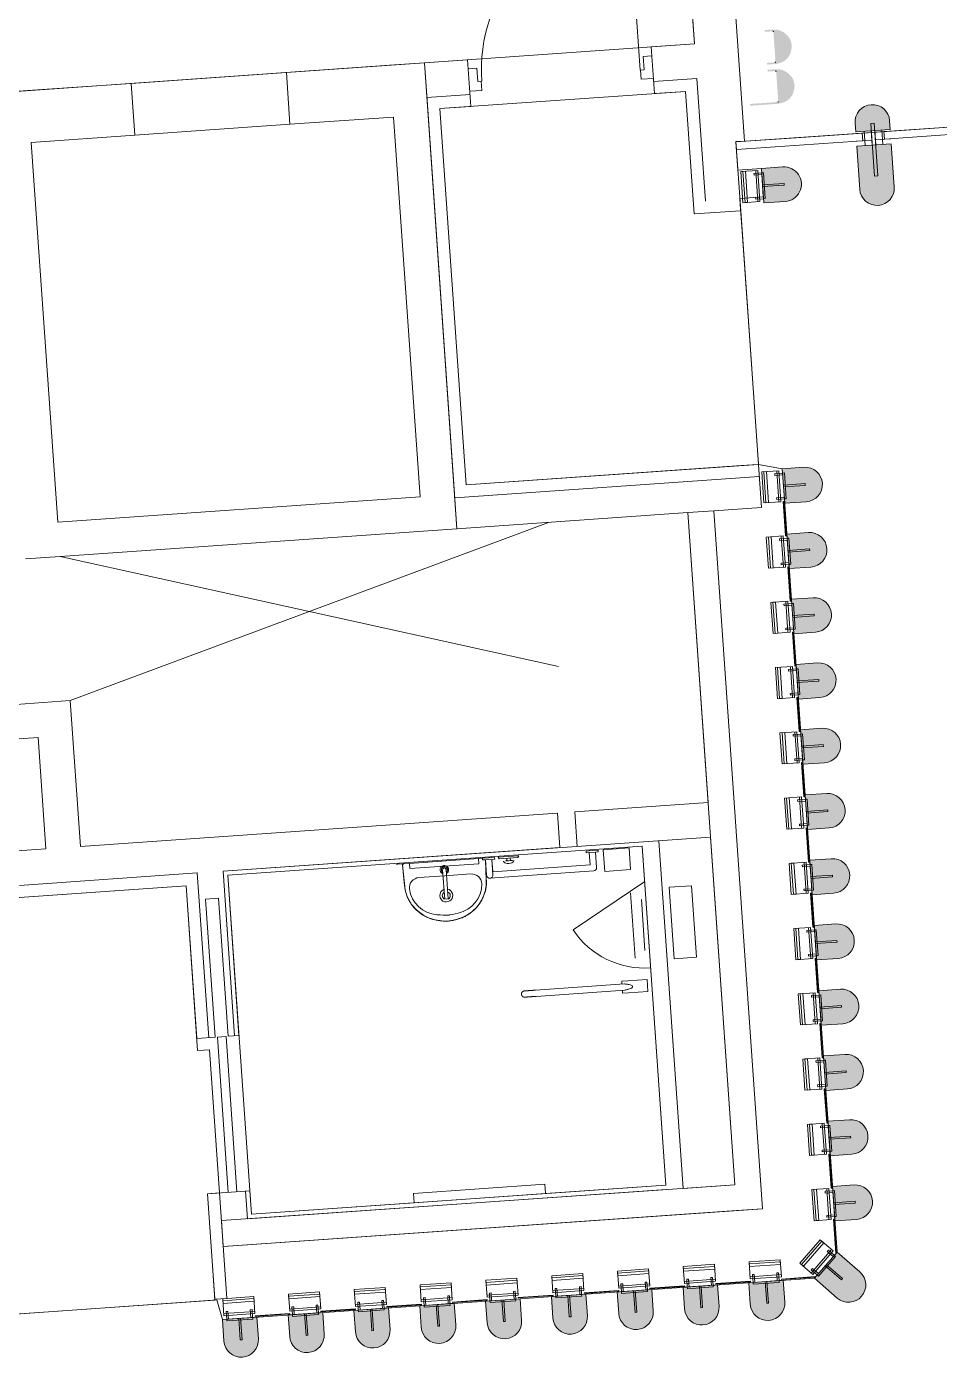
# Model space of a CAD drawing. Header units: millimetres. Extents: x 306 to 836129804, y -168137 to 818603917.
# Drawn here: x 833835342 to 833840619, y 818022615 to 818030312 of the extents above; entities that cross this region are included whole.
import ezdxf

# ---------------------------------------------------------------- set-up
doc = ezdxf.new("R2010")
doc.units = ezdxf.units.MM
doc.header["$LTSCALE"] = 3
for name, color, linetype, lineweight in [('A-010-M_LINE', 251, 'Continuous', 13), ('A-200-M_WALL_EXT', 251, 'Continuous', 13), ('A-200-M_WALL_INT', 251, 'Continuous', 13), ('A-214-M_CURT_WALL', 251, 'Continuous', 13), ('A-215-M_CURT_PANEL', 251, 'Continuous', 13), ('A-325-M_DOOR', 251, 'Continuous', 13), ('A-810-M_ROOMS', 251, 'Continuous', 13), ('M-520-M_DRAINAGE_FW', 253, 'Continuous', 5), ('Z-060-M_DETAIL', 253, 'Continuous', 5), ('Z-060-M_LINE_MEDIUM', 253, 'Continuous', 9)]:
    doc.layers.add(name, color=color, linetype=linetype, lineweight=lineweight)
doc.layers.add('UAJ-00XREF', color=7, linetype='Continuous')

# ---------------------------------------------------------------- blocks, each defined once
blk = doc.blocks.new('System Panel - ARC_Glazed-33853687-0300')
at = {"layer": 'A-215-M_CURT_PANEL', "lineweight": 9}
for p, q in [((-397.5, 0), (387.5, 0)), ((-397.5, -44), (-397.5, 0)), ((387.5, -44), (387.5, 0)), ((387.5, -44), (-397.5, -44))]:
    blk.add_line(p, q, dxfattribs=at)
blk = doc.blocks.new('System Panel - ARC_Glazed-27541360-0300')
at = {"layer": 'A-215-M_CURT_PANEL', "lineweight": 9}
for p, q in [((-365, 0), (365, 0)), ((-365, -44), (-365, 0)), ((365, -44), (365, 0)), ((365, -44), (-365, -44))]:
    blk.add_line(p, q, dxfattribs=at)
blk = doc.blocks.new('ARC_DOOR_TIMBER_T10-TI-I - 900x2500mm-38939616-0300')
at = {"layer": 'A-325-M_DOOR'}
blk.add_line((459, -29), (459, 889), dxfattribs=at)
at = {"layer": 'A-325-M_DOOR', "lineweight": 9}
for p, q in [((-532, 48), (-482, 48)), ((-482, 48), (-482, -29)), ((482, 48), (532, 48)), ((482, -29), (482, 48)), ((-482, -29), (-462, -29)), ((-462, -29), (-462, -82)), ((462, -82), (462, -29)), ((462, -29), (482, -29)), ((-462, -82), (-532, -82)), ((532, -82), (462, -82))]:
    blk.add_line(p, q, dxfattribs=at)
at = {"layer": 'A-325-M_DOOR'}
blk.add_arc((459, -29), 918, 90, 180, dxfattribs=at)
blk = doc.blocks.new('ARC_CWP_PERFORATED METAL_STRAIGHT - ARC_CWP_PERFORATED METAL_STRAIGHT-39453977-0300')
at = {"layer": 'A-215-M_CURT_PANEL', "lineweight": 9}
for p, q in [((-98, 8), (100, 8)), ((100, 5), (-95, 5)), ((100, 5), (100, 8))]:
    blk.add_line(p, q, dxfattribs=at)
blk = doc.blocks.new('Circular Mullion - ARC_CW_CERAMIC MULLION-30650210-0300')
at = {"layer": 'Z-060-M_LINE_MEDIUM', "lineweight": 18}
h = blk.add_hatch(color=256, dxfattribs=at)
h.paths.add_polyline_path([(0, 160), (27.6, 155.9), (50, 146.6), (76.1, 123.7), (86.6, 110), (96.6, 85.9), (100, 46.2), (100, 10), (-100, 10), (-100, 60), (-93.3, 93.9), (-86.6, 110), (-70.7, 130.7), (-50, 146.6), (-17.3, 157.7), (-10, 158.7)], flags=0)
h.paths.add_polyline_path([(-17.4, -73.5), (100, -73.5), (100, -323.5), (93.2, -357.6), (86.6, -373.5), (70.7, -394.2), (44.6, -412.3), (20.7, -420.8), (0, -423.5), (-25.9, -420.1), (-50, -410.1), (-75.6, -387.8), (-86.6, -373.5), (-96.6, -349.4), (-100, -323.5), (-100, -73.5), (-45.5, -73.5)], flags=0)
at = {"layer": 'Z-060-M_DETAIL', "lineweight": 18}
for p, q in [((-100, 60), (-100, 10)), ((-100, 10), (100, 10)), ((100, 10), (100, 60)), ((100, -73.5), (-100, -73.5)), ((-100, -73.5), (-100, -323.5)), ((100, -323.5), (100, -73.5))]:
    blk.add_line(p, q, dxfattribs=at)
for centre, start, end in [((0, 60), 0, 180), ((0, -323.5), 180, 360)]:
    blk.add_arc(centre, 100, start, end, dxfattribs=at)
at = {"layer": 'Z-060-M_LINE_MEDIUM'}
for p, q in [((-63, 0), (-100, 0)), ((-63, -44), (-63, 0)), ((-51.7, 10), (-51.7, -73.5)), ((-10, 52.5), (-10, -252.5)), ((10, 52.5), (-10, 52.5)), ((10, -252.5), (10, 52.5)), ((51.7, 10), (51.7, -73.5)), ((63, 0), (100, 0)), ((63, -44), (63, 0)), ((-63, -44), (-100, -44)), ((63, -44), (100, -44)), ((-10, -252.5), (10, -252.5))]:
    blk.add_line(p, q, dxfattribs=at)
blk = doc.blocks.new('Circular Mullion - CERAMIC_MULLIONS-V93-0300')
at = {"layer": 'Z-060-M_DETAIL'}
h = blk.add_hatch(dxfattribs=at)
h.set_pattern_fill('FP_54', color=256, style=0, pattern_type=2)
h.set_pattern_definition([(310, (-43880.4, 107574.6), (-378.663, -1413.188), [152.4, -1676.4]), (5, (-43880.4, 107574.6), (-543.072, 1456.275), [121.92, -1341.12]), (259.549, (-43758.9, 107585.2), (-1597.993, -889.342), [129.52, -1424.721]), (313.816, (-43880.4, 107168.2), (-425.657, -2152.884), [228.6, -2514.6]), (263.364, (-43699.7, 107196.2), (-2302.92, -1490.54), [194.28, -2137.08]), (8.816, (-43880.4, 107168.2), (1210.45, 2461.697), [182.88, -2011.68]), (339, (-43677.2, 107269.8), (353.941, -1419.581), [152.4, -1676.4]), (34, (-43677.2, 107269.8), (-1180.998, 1010.4), [121.92, -1341.12]), (288.549, (-43576.1, 107338), (-966.475, -1552.558), [129.52, -1424.721]), (322.5, (-43880.4, 107574.6), (659.7864, 151.2082), [67.056, -1257.808, 67.056, -2640.584]), (322.5, (-43880.4, 107574.6), (659.7864, 151.2082), [-1391.92, -1294.384, 67.056, -1279.144]), (352.5, (-43880.4, 107574.6), (723.772, 635.782), [67.056, -709.168, 67.056, -1740.408]), (352.5, (-43880.4, 107574.6), (723.772, 635.782), [-843.28, -1227.328, 67.056, -446.024]), (32.5, (-44333.5, 107574.6), (499.9629, 963.7279), [67.056, -440.944, 67.056, -3621.024]), (32.5, (-44333.5, 107574.6), (499.9629, 963.7279), [-575.056, -1517.904, 67.056, -2036.064]), (42.5, (-44536.7, 107574.6), (-99.357, 1198.254), [67.056, -593.344, 67.056, -2479.04]), (42.5, (-44536.7, 107574.6), (-99.357, 1198.254), [-727.456, -985.52, 67.056, -1426.464])])
h.paths.add_polyline_path([(10, 73.5), (10, -10), (-10, -10), (-10, 73.5)], flags=0)
at = {"layer": 'A-214-M_CURT_WALL', "lineweight": 9}
for p, q in [((-10, 73.5), (-10, -10)), ((10, -10), (10, 73.5))]:
    blk.add_line(p, q, dxfattribs=at)
blk = doc.blocks.new('ARC_CWP_PERFORATED METAL_STRAIGHT - ARC_CWP_PERFORATED METAL_STRAIGHT-V7-0300')
at = {"layer": 'A-215-M_CURT_PANEL', "lineweight": 9}
for p, q in [((-98, -8), (100, -8)), ((100, -5), (-95, -5)), ((100, -5), (100, -8))]:
    blk.add_line(p, q, dxfattribs=at)
blk = doc.blocks.new('ARC_DOOR_FOLDING_F2-TI - 900x2500mm-39066871-0300')
at = {"layer": 'A-325-M_DOOR', "lineweight": 9}
for p, q in [((-450, 25), (450, 25)), ((-450, -25), (-450, 25)), ((450, -25), (-450, -25))]:
    blk.add_line(p, q, dxfattribs=at)
blk = doc.blocks.new('Circular Mullion - Type A_150mm Profile-25928163-0300')
at = {"layer": 'A-214-M_CURT_WALL'}
blk.add_hatch(color=256, dxfattribs=at).paths.add_polyline_path([(-100, 0), (-90, 0), (-90, -49.5), (90, -49.5), (90, 0), (100, 0), (99.3, -55.5), (93.7, -82.9), (86.6, -100), (70.7, -120.7), (50, -136.6), (18, -147.6), (-7.1, -149.1), (-25.9, -146.6), (-50, -136.6), (-73.9, -116.5), (-90, -91.8), (-96.6, -75.9), (-100, -34.4), (-100, -16)], flags=0)
blk = doc.blocks.new('Circular Mullion - CERAMIC TUBES 150mm-V183-0300')
at = {"layer": 'A-214-M_CURT_WALL', "lineweight": 9}
for centre, start, end in [((-87, -46.5), 180, 270), ((87, -46.5), 270, 0)]:
    blk.add_arc(centre, 3, start, end, dxfattribs=at)
blk = doc.blocks.new('Circular Mullion - Type A_150mm Profile-28038416-0300')
at = {"layer": 'A-214-M_CURT_WALL'}
blk.add_hatch(color=256, dxfattribs=at).paths.add_polyline_path([(-100, -16), (-100, 0), (-90, 0), (-90, -49.5), (90, -49.5), (90, 115), (100, 115), (100, -50), (93.7, -82.9), (86.6, -100), (70.7, -120.7), (50, -136.6), (18, -147.6), (0, -150), (-25.9, -146.6), (-50, -136.6), (-73.9, -116.5), (-90, -91.8), (-96.6, -75.9), (-100, -49.5), (-100, -19.7)], flags=0)
blk = doc.blocks.new('Circular Mullion - CERAMIC TUBES 150mm_End Cap_Left_-V191-0300')
at = {"layer": 'A-214-M_CURT_WALL', "lineweight": 9}
for centre, start, end in [((-87, -46.5), 180, 270), ((87, -46.5), 270, 0)]:
    blk.add_arc(centre, 3, start, end, dxfattribs=at)
blk = doc.blocks.new('ARC_CWP_PERFORATED METAL_STRAIGHT - ARC_CWP_PERFORATED METAL_STRAIGHT-39917925-0300')
at = {"layer": 'A-215-M_CURT_PANEL', "lineweight": 9}
for p, q in [((100.7, -5), (-100.7, -5)), ((-100.7, -5), (-100.7, -8)), ((-100.7, -8), (100.7, -8)), ((100.7, -5), (100.7, -8))]:
    blk.add_line(p, q, dxfattribs=at)
blk = doc.blocks.new('Circular Mullion - ARC_225mm CERAMIC MULLION-27539017-0300')
at = {"layer": 'Z-060-M_DETAIL', "lineweight": 9}
blk.add_hatch(color=256, dxfattribs=at).paths.add_polyline_path([(100, -125), (96.6, -150.9), (86.6, -175), (70.7, -195.7), (50, -211.6), (25.9, -221.6), (0, -225), (-25.9, -221.6), (-50, -211.6), (-70.7, -195.7), (-86.6, -175), (-96.6, -150.9), (-100, -125), (-100, 0), (100, 0)], flags=0)
at = {"layer": 'Z-060-M_DETAIL'}
for p, q in [((-90, 120), (90, 120)), ((-90, 21.5), (-90, 120)), ((90, 108), (-90, 108)), ((-90, 108), (-90, 92.6)), ((-90, 92.6), (90, 92.6)), ((90, 120), (90, 21.5)), ((90, 92.6), (90, 108)), ((90, 33.5), (-90, 33.5)), ((90, 21.5), (-90, 21.5)), ((-75, 45), (-65, 45)), ((-75, 0), (-75, 45)), ((-65, 45), (-65, 0)), ((65, 45), (75, 45)), ((65, 0), (65, 45)), ((75, 45), (75, 0)), ((-75, 0), (-75, -10)), ((-65, 0), (-75, 0)), ((-75, -10), (75, -10)), ((-5, -125), (-5, 0)), ((5, -125), (5, 0)), ((75, 0), (65, 0)), ((75, -10), (75, 0)), ((5, -125), (-5, -125))]:
    blk.add_line(p, q, dxfattribs=at)
at = {"layer": 'Z-060-M_LINE_MEDIUM'}
for p, q in [((100, 0), (-100, 0)), ((-100, 0), (-100, -125)), ((100, -125), (100, 0))]:
    blk.add_line(p, q, dxfattribs=at)
blk.add_arc((0, -125), 100, 180, 360, dxfattribs=at)
blk = doc.blocks.new('ARC_CWP_PERFORATED METAL_STRAIGHT - ARC_CWP_PERFORATED METAL_STRAIGHT-39695256-0300')
at = {"layer": 'A-215-M_CURT_PANEL', "lineweight": 9}
for p, q in [((-99, 5), (-99, 8)), ((-99, 8), (99, 8)), ((99, 5), (-99, 5)), ((99, 5), (99, 8))]:
    blk.add_line(p, q, dxfattribs=at)
blk = doc.blocks.new('Circular Mullion - Perforated Mesh-26022574-0300')
at = {"layer": 'A-214-M_CURT_WALL'}
blk.add_hatch(color=256, dxfattribs=at).paths.add_polyline_path([(70.7, -245.7), (86.6, -225), (97.1, -197.1), (100, -175), (100, 0), (-100, 0), (-100, -175), (-96.6, -200.9), (-86.6, -225), (-70.7, -245.7), (-50, -261.6), (-25.9, -271.6), (0, -275), (25.9, -271.6), (50, -261.6)], flags=0)
at = {"layer": 'Z-060-M_DETAIL'}
for p, q in [((-90, 120), (90, 120)), ((-90, 21.5), (-90, 120)), ((90, 108), (-90, 108)), ((-90, 108), (-90, 92.6)), ((-90, 92.6), (90, 92.6)), ((90, 120), (90, 21.5)), ((90, 92.6), (90, 108)), ((-100, 0), (-100, -175)), ((100, 0), (-100, 0)), ((90, 33.5), (-90, 33.5)), ((90, 21.5), (-90, 21.5)), ((-75, 45), (-65, 45)), ((-75, 0), (-75, 45)), ((-65, 45), (-65, 0)), ((65, 45), (75, 45)), ((65, 0), (65, 45)), ((75, 45), (75, 0)), ((-75, 0), (-75, -10)), ((-65, 0), (-75, 0)), ((-75, -10), (75, -10)), ((-5, -125), (-5, 0)), ((5, -125), (5, 0)), ((75, 0), (65, 0)), ((75, -10), (75, 0)), ((100, -175), (100, 0)), ((5, -125), (-5, -125))]:
    blk.add_line(p, q, dxfattribs=at)
blk.add_arc((0, -175), 100, 180, 360, dxfattribs=at)
blk = doc.blocks.new('ARC_TFP_WC_UNISEX ACCESSIBLE_1 - WC_U_ACCESSIBLE-38044895-0300')
at = {"layer": 'M-520-M_DRAINAGE_FW'}
for p, q in [((-132.5, 220), (282.5, 220)), ((-132.5, 220), (-132.5, 90)), ((282.5, 220), (282.5, 90)), ((282.5, 90), (-132.5, 90)), ((222.5, -75), (-72.5, -75)), ((-115, -134.5), (263.1, -134.5)), ((-365, -770), (-375, -765)), ((-375, -885), (-375, -765)), ((-365, -770), (-365, -880)), ((-350, -815), (-365, -815)), ((-365, -835), (-350, -835)), ((-350, -825), (-350, -800.7)), ((-350, -807.4), (-350, -815.9)), ((-350, -816.3), (-350, -816.3)), ((-350, -833.7), (-350, -825)), ((-350, -842.6), (-350, -825)), ((-365, -880), (-375, -885)), ((-375, -998.8), (-375, -973.8)), ((-375, -998.8), (-375, -973.8)), ((-375, -998.8), (-375, -973.8)), ((-365, -959.1), (-223.2, -963.2)), ((-365, -959.1), (-247.7, -962.2)), ((-223.2, -963.2), (-184.3, -971.8)), ((-184.3, -971.8), (-136.4, -995.2)), ((-136.4, -995.2), (-99.3, -1023.8)), ((-289.1, -1198.9), (-289.1, -1048.4)), ((-99.3, -1023.8), (-67.9, -1060.9)), ((-67.9, -1060.9), (-52.4, -1087.8)), ((-52.4, -1087.8), (-40.9, -1116.2)), ((-40.9, -1116.2), (-32.3, -1151.6)), ((-32.3, -1151.6), (-26.5, -1196.2)), ((-324.3, -1189.6), (-154.3, -1189.6)), ((-154.3, -1209.6), (-324.3, -1209.6)), ((-289.1, -1349.1), (-289.1, -1198.9)), ((-154.3, -1189.6), (-154.3, -1209.6)), ((-26.5, -1201.3), (-32.3, -1245.9)), ((-26.5, -1196.2), (-26.5, -1201.3)), ((-40.9, -1281.3), (-52.4, -1309.7)), ((-32.3, -1245.9), (-40.9, -1281.3)), ((-99.3, -1373.7), (-136.4, -1402.3)), ((-67.9, -1336.6), (-99.3, -1373.7)), ((-52.4, -1309.7), (-67.9, -1336.6)), ((-375, -1433.5), (-375, -1398.8)), ((-375, -1433.5), (-375, -1398.8)), ((-375, -1468.5), (-375, -1398.8)), ((-370, -1438.5), (-375, -1433.5)), ((-224.8, -1434.4), (-370, -1438.5)), ((-247.7, -1435.3), (-369.9, -1438.5)), ((-183.2, -1425.1), (-224.8, -1434.4)), ((-136.4, -1402.3), (-183.2, -1425.1))]:
    blk.add_line(p, q, dxfattribs=at)
at = {"layer": 'M-520-M_DRAINAGE_FW', "flags": 128}
for points in [[(-350, -795), (-348.3, -795.2), (-346.6, -795.8), (-344.9, -796.8), (-343.3, -798.2), (-340.3, -802.2), (-337.6, -808), (-335.7, -815.8), (-335, -825)], [(-350, -855), (-348.3, -854.8), (-346.6, -854.2), (-344.9, -853.2), (-343.3, -851.8), (-340.3, -847.8), (-337.6, -842), (-335.7, -834.2), (-335, -825)]]:
    blk.add_lwpolyline(points, dxfattribs=at)
at = {"layer": 'M-520-M_DRAINAGE_FW'}
for centre, radius, start, end in [((-323.7, -1199.6), 24.5, 165.10789, 335.91049), ((-323.7, -1199.6), 24.5, 90, 150.86431), ((-323.7, -1199.6), 17.5, 90, 325.1501), ((-324.3, -1199.6), 10, 90, 270), ((-323.7, -1199.6), 24.5, 24.08951, 90), ((-323.7, -1199.6), 17.5, 34.8499, 90), ((-175, -1198.9), 37.5, 343.30148, 165.71848), ((-175, -1198.9), 37.5, 196.69852, 343.30148), ((-174.1, -1198.9), 23, 23.71823, 156.28177), ((-174.1, -1198.9), 23, 207.93831, 332.06169)]:
    blk.add_arc(centre, radius, start, end, dxfattribs=at)
for points in [[(-374.6, -925.6), (-374.9, -925.7), (-375.2, -925.9), (-375.5, -926.2)], [(-68.1, -1136.8), (-80.1, -1056.2), (-146.3, -994.6), (-227.6, -988.5)], [(-61, -1208.6), (-61, -1184.5), (-63.4, -1160.5), (-68.1, -1136.8)], [(-34, -1142.3), (-31.9, -1151.6), (-28.4, -1170.3), (-26.8, -1189.2), (-26.5, -1198.8)], [(-61, -1188.9), (-61, -1213), (-63.4, -1237), (-68.1, -1260.7)], [(-26.5, -1198.8), (-26.8, -1208.3), (-28.4, -1227.2), (-31.9, -1245.9), (-34, -1255.2)], [(-68.1, -1260.7), (-80.1, -1341.3), (-146.3, -1402.9), (-227.6, -1409)]]:
    blk.add_open_spline(points, degree=3, dxfattribs=at)
for points, knots in [([(-227.6, -988.5), (-243.8, -988.1), (-259.4, -994.2), (-271, -1005.5), (-282.6, -1016.7), (-289.1, -1032.2), (-289.1, -1048.4)], [3, 3, 3, 3, 4, 4, 4, 5, 5, 5, 5]), ([(-247.7, -962.2), (-238.9, -962.5), (-221.7, -964), (-201, -968.1), (-184.9, -972.8), (-173.1, -977), (-161.5, -981.8), (-150.3, -987.2), (-139.5, -993.2), (-129, -999.8), (-118.9, -1007), (-109.3, -1014.7), (-100.1, -1022.9), (-91.3, -1031.7), (-82.9, -1040.9), (-75.2, -1050.5), (-68, -1060.6), (-61.2, -1071.2), (-55.1, -1082.2), (-47.7, -1097.2), (-40.2, -1116.9), (-35.8, -1133.7), (-34, -1142.3)], [-1, -1, -1, -1, -0.916667, -0.833333, -0.791667, -0.75, -0.708333, -0.666667, -0.625, -0.583333, -0.541667, -0.5, -0.458333, -0.416667, -0.375, -0.333333, -0.291667, -0.25, -0.208333, -0.166667, -0.083333, 0, 0, 0, 0]), ([(-34, -1255.2), (-35.8, -1263.8), (-40.2, -1280.6), (-47.7, -1300.3), (-55.1, -1315.3), (-61.2, -1326.3), (-68, -1336.9), (-75.2, -1347), (-82.9, -1356.6), (-91.3, -1365.8), (-100.1, -1374.6), (-109.3, -1382.8), (-118.9, -1390.5), (-129, -1397.7), (-139.5, -1404.3), (-150.3, -1410.3), (-161.5, -1415.7), (-173.1, -1420.5), (-184.9, -1424.7), (-201, -1429.4), (-221.7, -1433.5), (-238.9, -1435), (-247.7, -1435.3)], [-1, -1, -1, -1, -0.916667, -0.833333, -0.791667, -0.75, -0.708333, -0.666667, -0.625, -0.583333, -0.541667, -0.5, -0.458333, -0.416667, -0.375, -0.333333, -0.291667, -0.25, -0.208333, -0.166667, -0.083333, 0, 0, 0, 0]), ([(-227.6, -1409), (-243.8, -1409.4), (-259.4, -1403.3), (-271, -1392), (-282.6, -1380.8), (-289.1, -1365.3), (-289.1, -1349.1)], [3, 3, 3, 3, 4, 4, 4, 5, 5, 5, 5]), ([(-369.9, -1438.5), (-371, -1438.5), (-372.5, -1438), (-373.9, -1436.7), (-374.7, -1435.4), (-375, -1434.3), (-375, -1433.5)], [-1, -1, -1, -1, -0.571429, -0.428571, -0.285714, 0, 0, 0, 0]), ([(-372.2, -1471.2), (-373, -1471.2), (-373.7, -1470.9), (-374.2, -1470.4), (-374.7, -1469.9), (-375, -1469.2), (-375, -1468.5)], [3, 3, 3, 3, 4, 4, 4, 5, 5, 5, 5])]:
    blk.add_open_spline(points, degree=3, knots=knots, dxfattribs=at)
blk = doc.blocks.new('ARC_WC_GRABRAIL_FOLDING - GB2a-27630873-0300')
at = {"layer": 'M-520-M_DRAINAGE_FW'}
for p, q in [((-890.9, -111.6), (-890.9, 0)), ((-820.7, 0), (-890.9, 0)), ((-820.7, 0), (-820.7, -111.6)), ((-890.9, -146.1), (-890.9, -111.6)), ((-890.9, -146.4), (-873, -146.4)), ((-873.8, -132.4), (-873.8, -647)), ((-838.6, -146.4), (-820.7, -146.4)), ((-837.8, -647), (-837.8, -132.4)), ((-820.7, -111.6), (-820.7, -146.1))]:
    blk.add_line(p, q, dxfattribs=at)
at = {"layer": 'M-520-M_DRAINAGE_FW', "flags": 128}
for points in [[(-842, -111.6), (-843.7, -104.6), (-845.6, -98.6), (-847.6, -93.6), (-849.9, -89.8), (-852.2, -87.2), (-854.6, -85.9), (-857, -85.9), (-859.4, -87.2), (-861.7, -89.8), (-863.9, -93.6), (-866, -98.6), (-867.9, -104.6), (-869.6, -111.6)], [(-873.8, -647), (-873.8, -649.6), (-873.8, -652.2), (-873.8, -654.8), (-873.8, -657.4), (-873.8, -659.9), (-873.8, -662.4), (-873.8, -665), (-873.8, -667.4), (-873.8, -669.9), (-873.8, -672.3), (-873.8, -674.7), (-873.8, -677), (-873.8, -679.3), (-873.8, -681.5), (-873.8, -683.7), (-873.8, -685.8), (-873.8, -687.9), (-873.8, -689.9), (-873.8, -691.8), (-873.8, -693.6), (-873.8, -695.4), (-873.8, -697.1), (-873.8, -698.7), (-873.8, -700.2), (-873.8, -701.7), (-873.8, -703.1), (-873.8, -704.3), (-873.8, -705.5), (-873.8, -706.6), (-873.8, -707.6), (-873.8, -708.5), (-873.8, -709.3), (-873.8, -710), (-873.8, -710.6), (-873.8, -711.1), (-873.8, -711.4), (-873.8, -711.7), (-873.8, -711.9), (-873.8, -712)], [(-873.8, -712), (-873.8, -711.9), (-873.8, -711.8), (-873.8, -711.5), (-873.8, -711.2), (-873.8, -710.7), (-873.8, -710.1), (-873.8, -709.5), (-873.8, -708.7), (-873.8, -707.8), (-873.8, -706.9), (-873.8, -705.8), (-873.8, -704.7), (-873.8, -703.4), (-873.8, -702.1), (-873.8, -700.6), (-873.8, -699.1), (-873.8, -697.5), (-873.8, -695.9), (-873.8, -694.1), (-873.8, -692.3), (-873.8, -690.4), (-873.8, -688.4), (-873.8, -686.4), (-873.8, -684.3), (-873.8, -682.1), (-873.8, -679.9), (-873.8, -677.6), (-873.8, -675.3), (-873.8, -673), (-873.8, -670.6), (-873.8, -668.1), (-873.8, -665.6), (-873.8, -663.1), (-873.8, -660.6), (-873.8, -658), (-873.8, -655.5), (-873.8, -652.9), (-873.8, -650.3), (-873.8, -647.7), (-873.8, -647)], [(-837.8, -647), (-837.8, -649.6), (-837.8, -652.2), (-837.8, -654.8), (-837.8, -657.4), (-837.8, -659.9), (-837.8, -662.4), (-837.8, -665), (-837.8, -667.4), (-837.8, -669.9), (-837.8, -672.3), (-837.8, -674.7), (-837.8, -677), (-837.8, -679.3), (-837.8, -681.5), (-837.8, -683.7), (-837.8, -685.8), (-837.8, -687.9), (-837.8, -689.9), (-837.8, -691.8), (-837.8, -693.6), (-837.8, -695.4), (-837.8, -697.1), (-837.8, -698.7), (-837.8, -700.2), (-837.8, -701.7), (-837.8, -703.1), (-837.8, -704.3), (-837.8, -705.5), (-837.8, -706.6), (-837.8, -707.6), (-837.8, -708.5), (-837.8, -709.3), (-837.8, -710), (-837.8, -710.6), (-837.8, -711.1), (-837.8, -711.4), (-837.8, -711.7), (-837.8, -711.9), (-837.8, -712)], [(-837.8, -712), (-837.8, -711.9), (-837.8, -711.8), (-837.8, -711.5), (-837.8, -711.2), (-837.8, -710.7), (-837.8, -710.1), (-837.8, -709.5), (-837.8, -708.7), (-837.8, -707.8), (-837.8, -706.9), (-837.8, -705.8), (-837.8, -704.7), (-837.8, -703.4), (-837.8, -702.1), (-837.8, -700.6), (-837.8, -699.1), (-837.8, -697.5), (-837.8, -695.9), (-837.8, -694.1), (-837.8, -692.3), (-837.8, -690.4), (-837.8, -688.4), (-837.8, -686.4), (-837.8, -684.3), (-837.8, -682.1), (-837.8, -679.9), (-837.8, -677.6), (-837.8, -675.3), (-837.8, -673), (-837.8, -670.6), (-837.8, -668.1), (-837.8, -665.6), (-837.8, -663.1), (-837.8, -660.6), (-837.8, -658), (-837.8, -655.5), (-837.8, -652.9), (-837.8, -650.3), (-837.8, -647.7), (-837.8, -647)], [(-837.8, -712), (-837.8, -712.7), (-837.9, -713.4), (-837.9, -714.2), (-838, -714.9), (-838.2, -715.6), (-838.3, -716.3), (-838.5, -717), (-838.7, -717.7), (-838.9, -718.3), (-839.2, -719), (-839.5, -719.7), (-839.8, -720.3), (-840.2, -720.9), (-840.5, -721.6), (-840.9, -722.2), (-841.4, -722.7), (-841.8, -723.3), (-842.3, -723.9), (-842.7, -724.4), (-843.3, -724.9), (-843.8, -725.4), (-844.3, -725.9), (-844.9, -726.3), (-845.5, -726.7), (-846.1, -727.1), (-846.7, -727.5), (-847.3, -727.9), (-848, -728.2), (-848.6, -728.5), (-849.3, -728.8), (-849.9, -729), (-850.6, -729.2), (-851.3, -729.4), (-852, -729.6), (-852.7, -729.7), (-853.4, -729.8), (-854.2, -729.9), (-854.9, -730), (-855.6, -730), (-856.3, -730), (-857, -730), (-857.8, -729.9), (-858.5, -729.8), (-859.2, -729.7), (-859.9, -729.5), (-860.6, -729.3), (-861.3, -729.1), (-862, -728.9), (-862.6, -728.7), (-863.3, -728.4), (-863.9, -728.1), (-864.6, -727.7), (-865.2, -727.4), (-865.8, -727), (-866.4, -726.6), (-867, -726.1), (-867.5, -725.7), (-868.1, -725.2), (-868.6, -724.7), (-869.1, -724.2), (-869.5, -723.6), (-870, -723.1), (-870.4, -722.5), (-870.8, -721.9), (-871.2, -721.3), (-871.6, -720.7), (-871.9, -720), (-872.2, -719.4), (-872.5, -718.7), (-872.8, -718), (-873, -717.3), (-873.2, -716.7), (-873.4, -716), (-873.5, -715.2), (-873.6, -714.5), (-873.7, -713.8), (-873.8, -713.1), (-873.8, -712.4), (-873.8, -712)]]:
    blk.add_lwpolyline(points, dxfattribs=at)
at = {"layer": 'M-520-M_DRAINAGE_FW'}
for points in [[(-869.6, -111.6), (-870.2, -114.2), (-871.4, -119.2), (-873.2, -126.2), (-873.8, -130.4), (-873.8, -132.4)], [(-837.8, -132.4), (-837.8, -130.4), (-838.4, -126.2), (-840.2, -119.2), (-841.4, -114.2), (-842, -111.6)]]:
    blk.add_open_spline(points, degree=3, dxfattribs=at)
blk = doc.blocks.new('ARC_WC_GRABRAIL_FIXED_JOINED accessible - GR2b-33059181-0300')
at = {"layer": 'M-520-M_DRAINAGE_FW'}
for p, q in [((-890.8, 0), (-890.8, -10)), ((-889.6, 0), (-890.8, 0)), ((-890.8, 0), (-820.8, 0)), ((-820.8, 0), (-822, 0)), ((-820.8, -10), (-820.8, 0)), ((-290.8, 0), (-290.8, -10)), ((-289.6, 0), (-255.8, 0)), ((-255.8, 0), (-222, 0)), ((-220.8, -10), (-220.8, 0)), ((-873.8, -10), (-890.8, -10)), ((-890.8, -10), (-889.6, -10)), ((-873.8, -10), (-837.4, -10)), ((-873.8, -100), (-873.8, -10)), ((-837.8, -100), (-837.8, -10)), ((-837.4, -10), (-837.4, -81.6)), ((-820.8, -10), (-837.3, -10)), ((-822, -10), (-820.8, -10)), ((-273.3, -10), (-289.6, -10)), ((-272.9, -10), (-236.5, -10)), ((-272.9, -81.6), (-272.9, -10)), ((-236.5, -10), (-236.5, -100)), ((-222, -10), (-236.4, -10)), ((-254.5, -118), (-855.8, -118)), ((-837.4, -81.6), (-272.9, -81.6))]:
    blk.add_line(p, q, dxfattribs=at)
for centre, start, end in [((-855.8, -100), 180, 270), ((-855.8, -100), 180, 0), ((-254.5, -100), 270, 0)]:
    blk.add_arc(centre, 18, start, end, dxfattribs=at)
blk = doc.blocks.new('ARC_WC_PAPER HOLDER - PH2-27627431-0300')
at = {"layer": 'M-520-M_DRAINAGE_FW'}
for p, q in [((-780.8, 125), (-930.8, 125)), ((-930.8, 125), (-930.8, 0)), ((-780.8, 0), (-780.8, 125)), ((-930.8, 0), (-780.8, 0))]:
    blk.add_line(p, q, dxfattribs=at)
blk = doc.blocks.new('ARC_WC_MIRROR - MR2-38044893-0300')
at = {"layer": 'M-520-M_DRAINAGE_FW'}
for p, q in [((-655.8, 0), (-1055.8, 0)), ((-1055.8, 0), (-1055.8, -30)), ((-655.8, -30), (-655.8, 0)), ((-1055.8, -30), (-655.8, -30))]:
    blk.add_line(p, q, dxfattribs=at)
blk = doc.blocks.new('ARC_ACCESS_PANEL_SINGLE_TIMBER_TYPE11 - 500X300H-39249727-0300')
at = {"layer": 'A-325-M_DOOR'}
blk.add_line((375, 23.8), (125, 456.8), dxfattribs=at)
blk.add_arc((375, 23.8), 500, 120, 180, dxfattribs=at)
blk = doc.blocks.new('ARC_TFP _BABYCHANGE TABLE - ARC_TFP _JUMBO LOO ROLL-35472371-0300')
at = {"layer": 'M-520-M_DRAINAGE_FW'}
for p, q in [((-386.6, 0), (373.4, 0)), ((-386.6, -54.2), (-386.6, 0)), ((373.4, 0), (373.4, -54.2)), ((373.4, -54.2), (-386.6, -54.2))]:
    blk.add_line(p, q, dxfattribs=at)
blk = doc.blocks.new('3A35X-MAGP-P-MP-00')
at = {"layer": 'A-010-M_LINE'}
for p, q in [((834418111.4, 818027446.6), (834415346.6, 818026416.3)), ((834415288.3, 818027249.3), (834418169.7, 818026613.7))]:
    blk.add_line(p, q, dxfattribs=at)
at = {"layer": 'A-200-M_WALL_EXT', "lineweight": 13}
for p, q in [((834419067.1, 818027513.4), (834418917.5, 818027503)), ((834419189, 818023618.5), (834418917.5, 818027503)), ((834419067.1, 818027513.4), (834419349.1, 818023479.3)), ((834416221.3, 818023411), (834419189, 818023618.5)), ((834419199.5, 818023468.8), (834416231.7, 818023261.4)), ((834419349.1, 818023479.3), (834419199.5, 818023468.8)), ((834416231.7, 818023261.4), (834416221.3, 818023411))]:
    blk.add_line(p, q, dxfattribs=at)
at = {"layer": 'A-200-M_WALL_INT'}
for p, q in [((834419055.4, 818032369.7), (834419245.5, 818029651.1)), ((834418955.6, 818030212.2), (834418823.5, 818032102.9)), ((834418955.6, 818030212.2), (834418705.7, 818030194.8)), ((834418724.6, 818029925.4), (834418705.7, 818030194.8)), ((834417394.5, 818030103.1), (834417644.3, 818030120.6)), ((834417663.2, 818029851.2), (834417644.3, 818030120.6)), ((834416596.4, 818030047.3), (834417394.5, 818030103.1)), ((834416617.3, 818029748), (834416596.4, 818030047.3)), ((834417582.7, 818027409.7), (834417394.5, 818030103.1)), ((834417415.4, 818029803.8), (834417394.5, 818030103.1)), ((834415698.6, 818029984.5), (834415100.1, 818029942.7)), ((834415719.5, 818029685.3), (834415698.6, 818029984.5)), ((834418969.6, 818030012.7), (834418719.7, 818029995.2)), ((834419019.1, 818029304.4), (834418969.6, 818030012.7)), ((834415100.1, 818029942.7), (834414900.5, 818029928.7)), ((834417408.4, 818029903.6), (834417658.3, 818029921)), ((834418724.6, 818029925.4), (834418904.6, 818029938)), ((834418954.1, 818029229.7), (834418904.6, 818029938)), ((834417483.1, 818029838.6), (834417663.2, 818029851.2)), ((834417483.1, 818029838.6), (834417635.1, 818027663.9)), ((834416617.3, 818029748), (834417215.9, 818029789.9)), ((834417215.9, 818029789.9), (834417369.3, 818027595.2)), ((834417415.4, 818029803.8), (834417568.8, 818027609.2)), ((834415719.5, 818029685.3), (834415121, 818029643.4)), ((834415121, 818029643.4), (834415274.4, 818027448.8)), ((834419195.6, 818029647.6), (834419245.5, 818029651.1)), ((834419195.6, 818029647.6), (834419223.5, 818029248.6)), ((834419223.5, 818029248.6), (834418954.1, 818029229.7)), ((834417635.1, 818027663.9), (834419326, 818027782.1)), ((834419343.4, 818027532.8), (834419326, 818027782.1)), ((834417570.2, 818027589.2), (834419330.9, 818027712.3)), ((834415274.4, 818027448.8), (834417369.3, 818027595.2)), ((834417582.7, 818027409.7), (834417568.8, 818027609.2)), ((834418917.7, 818027503), (834417582.7, 818027409.7)), ((834419034.9, 818025827.1), (834418917.7, 818027503)), ((834419343.4, 818027532.8), (834419067.4, 818027513.5)), ((834419067.4, 818027513.5), (834419349.4, 818023479.1)), ((834417582.7, 818027409.7), (834415288.3, 818027249.3)), ((834415288.3, 818027249.3), (834415088.8, 818027235.3)), ((834411436.1, 818026142.9), (834415346.6, 818026416.3)), ((834415346.6, 818026416.3), (834415405.5, 818025573.4)), ((834415161, 818026202.9), (834414994.7, 818026191.2)), ((834415206, 818025559.4), (834415161, 818026202.9)), ((834418263.5, 818025773.2), (834419034.9, 818025827.1)), ((834418163.8, 818025766.2), (834415405.5, 818025573.4)), ((834418177.7, 818025566.7), (834418163.8, 818025766.2)), ((834418277.5, 818025573.7), (834418263.5, 818025773.2)), ((834416230.7, 818025430.6), (834419048.8, 818025627.6)), ((834418654.1, 818025574.9), (834416257.4, 818025407.4)), ((834418791, 818023615.5), (834418654.1, 818025574.9)), ((834418749.6, 818025606.7), (834418890, 818023597.3)), ((834419189.3, 818023618.2), (834419048.8, 818025627.6)), ((834415206, 818025559.4), (834415039.6, 818025547.8)), ((834418177.7, 818025566.7), (834416230.7, 818025430.6)), ((834416230.7, 818025430.6), (834416297.3, 818024478.7)), ((834416016.1, 818025345.4), (834415023.6, 818025276)), ((834416081.1, 818025420.1), (834415053.6, 818025348.3)), ((834416016.1, 818025345.4), (834416077.8, 818024463.3)), ((834416147.6, 818024468.2), (834416081.1, 818025420.1)), ((834416257.4, 818025407.4), (834416322.2, 818024480.4)), ((834416129.2, 818025268.9), (834416204.1, 818025274.1)), ((834416185, 818024470.8), (834416129.2, 818025268.9)), ((834416259.9, 818024476), (834416204.1, 818025274.1)), ((834416185, 818024470.8), (834416077.8, 818024463.3)), ((834416322.2, 818024480.4), (834416259.9, 818024476)), ((834416140.6, 818023565.5), (834416385, 818023582.6)), ((834416371.2, 818023421.2), (834416360, 818023580.8)), ((834416371.2, 818023421.2), (834418792.8, 818023590.5)), ((834416394.4, 818023447.9), (834416385, 818023582.6)), ((834418093.9, 818023566.7), (834418791, 818023615.5)), ((834418890, 818023597.3), (834419189.3, 818023618.2)), ((834416140.6, 818023565.5), (834416183.2, 818022956.2)), ((834416253, 818022961.1), (834416210.4, 818023570.4)), ((834416394.4, 818023447.9), (834417335.7, 818023513.7)), ((834419349.4, 818023479.1), (834416232, 818023261.1)), ((834416253, 818022961.1), (834416183.2, 818022956.2))]:
    blk.add_line(p, q, dxfattribs=at)
at = {"layer": 'A-325-M_DOOR'}
for p, q in [((834415698.6, 818029984.5), (834416596.4, 818030047.3)), ((834415719.5, 818029685.3), (834416617.3, 818029748))]:
    blk.add_line(p, q, dxfattribs=at)
at = {"layer": 'A-810-M_ROOMS', "flags": 128}
for points in [[(834418955.6, 818030212.2), (834418826.9, 818032053), (834417001.4, 818031925.4), (834416975.5, 818032294.5), (834417389.6, 818032323.4), (834417375.1, 818032530.3), (834417246.3, 818034373.2), (834414802.3, 818034202.3), (834415004.5, 818031309.4), (834415017.4, 818031124.8), (834411191.7, 818030857.4), (834411442.8, 818027266.1), (834414984.2, 818027513.7), (834414815.8, 818029922.8), (834417193.4, 818030089), (834417394.5, 818030103.1)], [(834418904.6, 818029938), (834417483.1, 818029838.6), (834417635.1, 818027663.9), (834419226.2, 818027775.2), (834419324.2, 818027782), (834419326, 818027782.1), (834419223.5, 818029248.6), (834418954.1, 818029229.7)], [(834416394.4, 818023447.9), (834418791, 818023615.5), (834418656, 818025547), (834418654.1, 818025574.9), (834416257.4, 818025407.4)], [(834414390.1, 818025231.7), (834414557.5, 818022837.6), (834416183.5, 818022951.2), (834416167.6, 818023178.4), (834416140.6, 818023565.5), (834416210.4, 818023570.4), (834416152.5, 818024398.4), (834416082.7, 818024393.5), (834416016.1, 818025345.4)]]:
    blk.add_lwpolyline(points, close=True, dxfattribs=at)
blk.add_lwpolyline([(834444681, 818031427.7), (834419543.8, 818029670.4), (834419195.7, 818029646), (834419207.1, 818029483), (834419342.7, 818029492.5), (834419354.2, 818029327.9), (834419218.6, 818029318.4), (834419221, 818029283.5), (834419231.7, 818029130.8), (834419325.9, 818027783.7), (834419326, 818027782.1), (834419464, 818027756.8), (834419474.7, 818027604.1), (834419780.5, 818023229.2), (834419649.3, 818023078.2), (834416379.1, 818022849.6), (834416226.4, 818022839), (834416193.5, 818022951.9), (834416065.8, 818022943), (834414675.2, 818022845.8)], dxfattribs=at)
at = {"layer": 'A-214-M_CURT_WALL', "extrusion": (0, 0, -1), "rotation": 266.0010914742286}
for name, p in [('Circular Mullion - Type A_150mm Profile-25928163-0300', (-834419369.2, 818030192.5)), ('Circular Mullion - Type A_150mm Profile-28038416-0300', (-834419385.3, 818029963))]:
    blk.add_blockref(name, p, dxfattribs=at)
at = {"layer": 'A-214-M_CURT_WALL', "lineweight": 9, "extrusion": (0, 0, -1)}
for name, p, rotation in [('Circular Mullion - CERAMIC TUBES 150mm-V183-0300', (-834419369.2, 818030192.5), 266.0010914742286), ('Circular Mullion - CERAMIC TUBES 150mm_End Cap_Left_-V191-0300', (-834419385.3, 818029963), 266.0010914742286), ('Circular Mullion - ARC_225mm CERAMIC MULLION-27539017-0300', (-834418609.1, 818023005.5), 356.0010914742286), ('Circular Mullion - ARC_225mm CERAMIC MULLION-27539017-0300', (-834418989.5, 818023032.1), 356.0010914742286), ('Circular Mullion - ARC_225mm CERAMIC MULLION-27539017-0300', (-834419370, 818023058.7), 356.0010914742286), ('Circular Mullion - ARC_225mm CERAMIC MULLION-27539017-0300', (-834417467.6, 818022925.7), 356.0010914742286), ('Circular Mullion - ARC_225mm CERAMIC MULLION-27539017-0300', (-834417848.1, 818022952.3), 356.0010914742286), ('Circular Mullion - ARC_225mm CERAMIC MULLION-27539017-0300', (-834418228.6, 818022978.9), 356.0010914742286), ('Circular Mullion - ARC_225mm CERAMIC MULLION-27539017-0300', (-834416326.2, 818022845.9), 356.0010914742286), ('Circular Mullion - ARC_225mm CERAMIC MULLION-27539017-0300', (-834416706.7, 818022872.5), 356.0010914742286), ('Circular Mullion - ARC_225mm CERAMIC MULLION-27539017-0300', (-834417087.1, 818022899.1), 356.0010914742286)]:
    blk.add_blockref(name, p, dxfattribs=dict(at, rotation=rotation))
at = {"layer": 'A-214-M_CURT_WALL', "lineweight": 18, "rotation": 3.998908525771384}
blk.add_blockref('Circular Mullion - ARC_CW_CERAMIC MULLION-30650210-0300', (834419988.8, 818029701.5), dxfattribs=at)
at = {"layer": 'A-214-M_CURT_WALL', "lineweight": 9}
for p, rotation in [((834419349.7, 818029392.7), 93.9989085257714), ((834419471, 818027657), 93.99890852577133), ((834419497.4, 818027279.8), 93.99890852577133), ((834419523.7, 818026902.7), 93.99890852577133), ((834419550.1, 818026525.6), 93.99890852577133), ((834419576.5, 818026148.4), 93.99890852577133), ((834419602.8, 818025771.3), 93.99890852577133), ((834419629.2, 818025394.2), 93.99890852577133), ((834419655.6, 818025017), 93.99890852577133), ((834419681.9, 818024639.9), 93.99890852577133), ((834419708.3, 818024262.8), 93.99890852577133), ((834419734.6, 818023885.6), 93.99890852577133), ((834419761, 818023508.5), 93.99890852577133)]:
    blk.add_blockref('Circular Mullion - ARC_225mm CERAMIC MULLION-27539017-0300', p, dxfattribs=dict(at, rotation=rotation))
at = {"layer": 'A-214-M_CURT_WALL', "rotation": 48.99890852577138}
blk.add_blockref('Circular Mullion - Perforated Mesh-26022574-0300', (834419714.9, 818023153.7), dxfattribs=at)
at = {"layer": 'A-215-M_CURT_PANEL'}
for name, p, rotation in [('System Panel - ARC_Glazed-27541360-0300', (834420362.9, 818029727.6), 3.998908525771384), ('ARC_CWP_PERFORATED METAL_STRAIGHT - ARC_CWP_PERFORATED METAL_STRAIGHT-39917925-0300', (834419179.8, 818023045.4), 183.9989085257713), ('ARC_CWP_PERFORATED METAL_STRAIGHT - ARC_CWP_PERFORATED METAL_STRAIGHT-V7-0300', (834419559.5, 818023072), 183.9989085257713), ('ARC_CWP_PERFORATED METAL_STRAIGHT - ARC_CWP_PERFORATED METAL_STRAIGHT-39917925-0300', (834418038.3, 818022965.6), 183.9989085257713), ('ARC_CWP_PERFORATED METAL_STRAIGHT - ARC_CWP_PERFORATED METAL_STRAIGHT-39917925-0300', (834418418.8, 818022992.2), 183.9989085257713), ('ARC_CWP_PERFORATED METAL_STRAIGHT - ARC_CWP_PERFORATED METAL_STRAIGHT-39917925-0300', (834418799.3, 818023018.8), 183.9989085257713), ('ARC_CWP_PERFORATED METAL_STRAIGHT - ARC_CWP_PERFORATED METAL_STRAIGHT-39917925-0300', (834416896.9, 818022885.8), 183.9989085257713), ('ARC_CWP_PERFORATED METAL_STRAIGHT - ARC_CWP_PERFORATED METAL_STRAIGHT-39917925-0300', (834417277.4, 818022912.4), 183.9989085257713), ('ARC_CWP_PERFORATED METAL_STRAIGHT - ARC_CWP_PERFORATED METAL_STRAIGHT-39917925-0300', (834417657.9, 818022939), 183.9989085257713), ('ARC_CWP_PERFORATED METAL_STRAIGHT - ARC_CWP_PERFORATED METAL_STRAIGHT-39917925-0300', (834416516.4, 818022859.2), 183.9989085257713)]:
    blk.add_blockref(name, p, dxfattribs=dict(at, rotation=rotation))
at = {"layer": 'A-215-M_CURT_PANEL', "lineweight": 9}
for name, p, rotation in [('System Panel - ARC_Glazed-33853687-0300', (834419592.2, 818029673.8), 3.998908525771384), ('ARC_CWP_PERFORATED METAL_STRAIGHT - ARC_CWP_PERFORATED METAL_STRAIGHT-39695256-0300', (834419484.2, 818027468.4), 93.99890852577133), ('ARC_CWP_PERFORATED METAL_STRAIGHT - ARC_CWP_PERFORATED METAL_STRAIGHT-39695256-0300', (834419510.5, 818027091.3), 93.99890852577133), ('ARC_CWP_PERFORATED METAL_STRAIGHT - ARC_CWP_PERFORATED METAL_STRAIGHT-39695256-0300', (834419536.9, 818026714.1), 93.99890852577133), ('ARC_CWP_PERFORATED METAL_STRAIGHT - ARC_CWP_PERFORATED METAL_STRAIGHT-39695256-0300', (834419563.3, 818026337), 93.99890852577133), ('ARC_CWP_PERFORATED METAL_STRAIGHT - ARC_CWP_PERFORATED METAL_STRAIGHT-39695256-0300', (834419589.6, 818025959.9), 93.99890852577133), ('ARC_CWP_PERFORATED METAL_STRAIGHT - ARC_CWP_PERFORATED METAL_STRAIGHT-39695256-0300', (834419616, 818025582.7), 93.99890852577133), ('ARC_CWP_PERFORATED METAL_STRAIGHT - ARC_CWP_PERFORATED METAL_STRAIGHT-39695256-0300', (834419642.4, 818025205.6), 93.99890852577133), ('ARC_CWP_PERFORATED METAL_STRAIGHT - ARC_CWP_PERFORATED METAL_STRAIGHT-39695256-0300', (834419668.7, 818024828.5), 93.99890852577133), ('ARC_CWP_PERFORATED METAL_STRAIGHT - ARC_CWP_PERFORATED METAL_STRAIGHT-39695256-0300', (834419695.1, 818024451.3), 93.99890852577133), ('ARC_CWP_PERFORATED METAL_STRAIGHT - ARC_CWP_PERFORATED METAL_STRAIGHT-39695256-0300', (834419721.5, 818024074.2), 93.99890852577133), ('ARC_CWP_PERFORATED METAL_STRAIGHT - ARC_CWP_PERFORATED METAL_STRAIGHT-39695256-0300', (834419747.8, 818023697.1), 93.99890852577133), ('ARC_CWP_PERFORATED METAL_STRAIGHT - ARC_CWP_PERFORATED METAL_STRAIGHT-39453977-0300', (834419774.3, 818023319), 93.99890852577133)]:
    blk.add_blockref(name, p, dxfattribs=dict(at, rotation=rotation))
at = {"layer": 'A-325-M_DOOR'}
for name, p, rotation in [('ARC_DOOR_TIMBER_T10-TI-I - 900x2500mm-38939616-0300', (834418182, 818030057.9), 3.998908525771384), ('ARC_ACCESS_PANEL_SINGLE_TIMBER_TYPE11 - 500X300H-39249727-0300', (834418718.2, 818024997.9), 93.9989085257714), ('ARC_DOOR_FOLDING_F2-TI - 900x2500mm-39066871-0300', (834416253.8, 818024024.5), 273.9989085257714)]:
    blk.add_blockref(name, p, dxfattribs=dict(at, rotation=rotation))
at = {"layer": 'M-520-M_DRAINAGE_FW'}
for name, p, rotation in [('ARC_TFP_WC_UNISEX ACCESSIBLE_1 - WC_U_ACCESSIBLE-38044895-0300', (834418729.2, 818025199.2), 273.9989085257714), ('ARC_WC_MIRROR - MR2-38044893-0300', (834416655.6, 818025400.1), 183.9989085257713), ('ARC_WC_GRABRAIL_FIXED_JOINED accessible - GR2b-33059181-0300', (834418619, 818025567.4), 3.998908525771384), ('ARC_WC_PAPER HOLDER - PH2-27627431-0300', (834417649.8, 818025499.7), 183.9989085257713), ('ARC_WC_GRABRAIL_FOLDING - GB2a-27630873-0300', (834418743.7, 818023916.3), 273.9989085257714), ('ARC_TFP _BABYCHANGE TABLE - ARC_TFP _JUMBO LOO ROLL-35472371-0300', (834417717.6, 818023594.8), 3.998908525771384)]:
    blk.add_blockref(name, p, dxfattribs=dict(at, rotation=rotation))
at = {"layer": 'Z-060-M_DETAIL', "lineweight": 9, "extrusion": (0, 0, -1), "rotation": 176.0010914742286}
blk.add_blockref('Circular Mullion - CERAMIC_MULLIONS-V93-0300', (-834419988.8, 818029701.5), dxfattribs=at)

msp = doc.modelspace()

# ---------------------------------------------------------------- block references
at = {"layer": 'UAJ-00XREF', "ltscale": 0.5}
msp.add_blockref('3A35X-MAGP-P-MP-00', (-579752.6, 0), dxfattribs=at)

doc.saveas('drawing.dxf')
